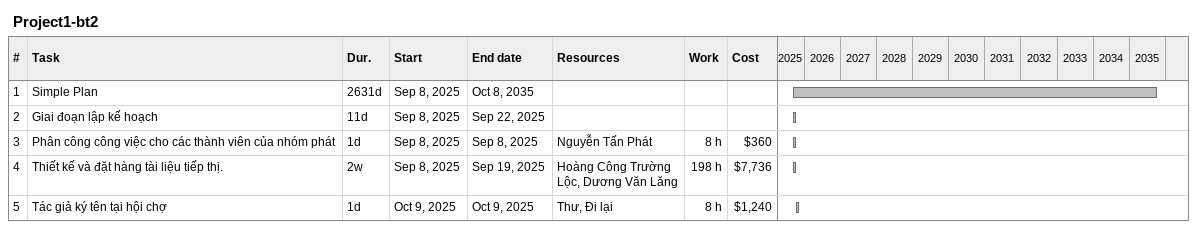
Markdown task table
Project1-bt2

| ID | Task | Duration | Start | Finish | Resources | Work (h) | Cost ($) |
|---|---|---|---|---|---|---|---|
| 1 | Simple Plan | 2631d | 2025-09-08 | 2035-10-08 |  |  |  |
| 2 | Giai đoạn lập kế hoạch | 11d | 2025-09-08 | 2025-09-22 |  |  |  |
| 3 | Phân công công việc cho các thành viên của nhóm phát | 1d | 2025-09-08 | 2025-09-08 | Nguyễn Tấn Phát | 8 | 360 |
| 4 | Thiết kế và đặt hàng tài liệu tiếp thị. | 2w | 2025-09-08 | 2025-09-19 | Hoàng Công Trường Lộc, Dương Văn Lăng | 198 | 7736 |
| 5 | Tác giả ký tên tại hội chợ | 1d | 2025-10-09 | 2025-10-09 | Thư, Đi lại | 8 | 1240 |
